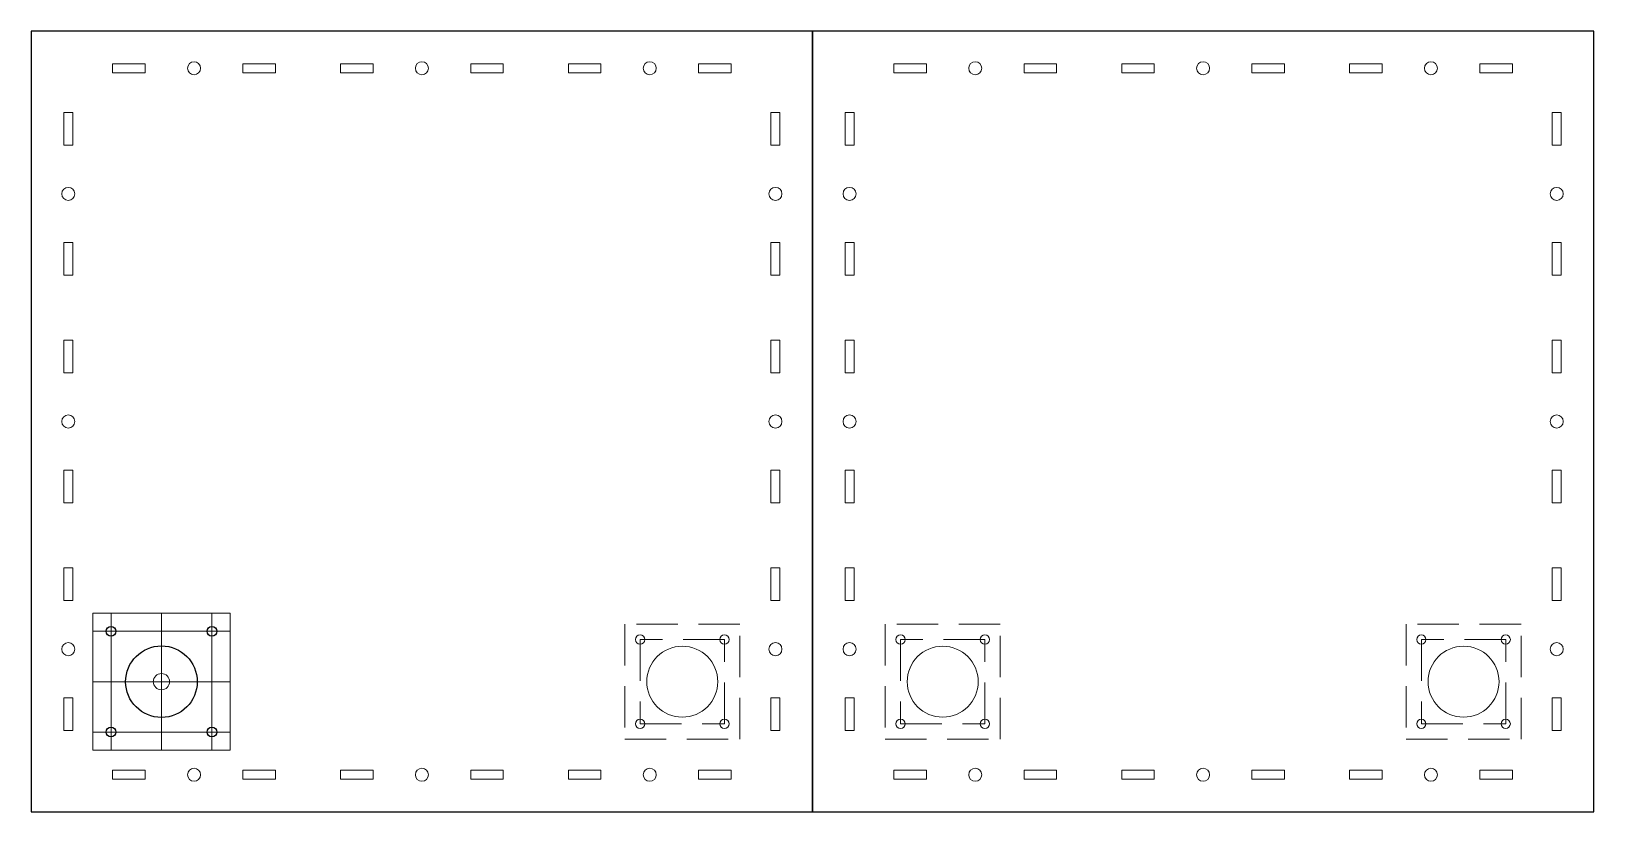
# Model space of a CAD drawing. Header units: millimetres. Extents: x 0 to 480, y 0 to 240.
import ezdxf

# ---------------------------------------------------------------- set-up
doc = ezdxf.new("R2010")
doc.units = ezdxf.units.MM
doc.linetypes.add('DASHED', pattern=[19.05, 12.7, -6.35])
doc.layers.get('0').update_dxf_attribs({"linetype": 'CONTINUOUS', "lineweight": 25, "true_color": 0x000000})
for name, color, linetype, lineweight, true_color in [('catbox_rear', 7, 'CONTINUOUS', 0, 0x000000), ('drawing layer', 7, 'CONTINUOUS', 0, 0x000000), ('Drawings', 4, 'CONTINUOUS', 0, 0x00ffff), ('nema14_guides', 3, 'DASHED', 0, 0x00ff00), ('nema14_holes', 7, 'CONTINUOUS', 0, 0x000000)]:
    doc.layers.add(name, color=color, linetype=linetype, lineweight=lineweight, true_color=true_color)

# ---------------------------------------------------------------- blocks, each defined once
blk = doc.blocks.new('slot')
at = {"layer": 'Drawings'}
for p, q in [((15, 2.75), (5, 2.75)), ((5, 2.75), (5, 0)), ((5, 0), (15, 0)), ((15, 0), (15, 2.75)), ((45, 2.75), (45, 0)), ((55, 2.75), (45, 2.75)), ((55, 0), (55, 2.75)), ((45, 0), (55, 0))]:
    blk.add_line(p, q, dxfattribs=at)
blk.add_circle((30, 1.375), 2, dxfattribs=at)
blk = doc.blocks.new('nema14_holes')
at = {"layer": 'nema14_guides'}
for p, q in [((17.653, 17.653), (-17.653, 17.653)), ((-17.653, 17.653), (-17.653, -17.653)), ((17.653, -17.653), (17.653, 17.653)), ((12.955, 12.955), (-12.955, 12.955)), ((-12.955, 12.955), (-12.955, -12.955)), ((12.955, -12.955), (12.955, 12.955)), ((-12.955, -12.955), (12.955, -12.955)), ((-17.653, -17.653), (17.653, -17.653))]:
    blk.add_line(p, q, dxfattribs=at)
at = {"layer": 'nema14_holes'}
for centre in [(-12.955, 12.955), (12.955, 12.955), (-12.955, -12.955), (12.955, -12.955)]:
    blk.add_circle(centre, 1.422, dxfattribs=at)

msp = doc.modelspace()

# ---------------------------------------------------------------- linework, layer by layer
for p, q in [((240, 240), (0, 240)), ((0, 240), (0, 0)), ((240, 0), (240, 240)), ((480, 240), (240, 240)), ((240, 240), (240, 0)), ((480, 0), (480, 240)), ((0, 0), (240, 0)), ((240, 0), (480, 0))]:
    msp.add_line(p, q)
for centre, radius in [((24.505, 55.495), 1.5), ((55.495, 55.495), 1.5), ((40, 40), 11), ((24.505, 24.505), 1.5), ((55.495, 24.505), 1.5)]:
    msp.add_circle(centre, radius)
at = {"layer": 'catbox_rear'}
for centre in [(200, 40), (280, 40), (440, 40)]:
    msp.add_circle(centre, 10.9, dxfattribs=at)
at = {"layer": 'drawing layer', "color": 4, "true_color": 0x00ffff}
for p, q in [((18.92, 18.92), (18.92, 61.08)), ((18.92, 61.08), (61.08, 61.08)), ((24.505, 18.92), (24.505, 61.08)), ((40, 18.92), (40, 61.08)), ((55.495, 18.92), (55.495, 61.08)), ((61.08, 18.92), (61.08, 61.08)), ((18.92, 55.495), (61.08, 55.495)), ((18.92, 40), (61.08, 40)), ((18.92, 24.505), (61.08, 24.505)), ((18.92, 18.92), (61.08, 18.92))]:
    msp.add_line(p, q, dxfattribs=at)
msp.add_circle((40, 40), 2.5, dxfattribs=at)

# ---------------------------------------------------------------- block references
at = {"layer": 'Drawings'}
for p, rotation in [((80, 230), 180), ((150, 230), 180), ((220, 230), 180), ((320, 230), 180), ((390, 230), 180), ((460, 230), 180), ((10, 220), 270), ((230, 160), 90), ((250, 220), 270), ((470, 160), 90), ((10, 150), 270), ((230, 90), 90), ((250, 150), 270), ((470, 90), 90), ((10, 80), 270), ((230, 20), 90), ((250, 80), 270), ((470, 20), 90)]:
    msp.add_blockref('slot', p, dxfattribs=dict(at, rotation=rotation))
for p in [(20, 10), (90, 10), (160, 10), (260, 10), (330, 10), (400, 10)]:
    msp.add_blockref('slot', p, dxfattribs=at)
at = {"layer": 'nema14_holes'}
for p in [(200, 40), (280, 40), (440, 40)]:
    msp.add_blockref('nema14_holes', p, dxfattribs=at)

doc.saveas('drawing.dxf')
